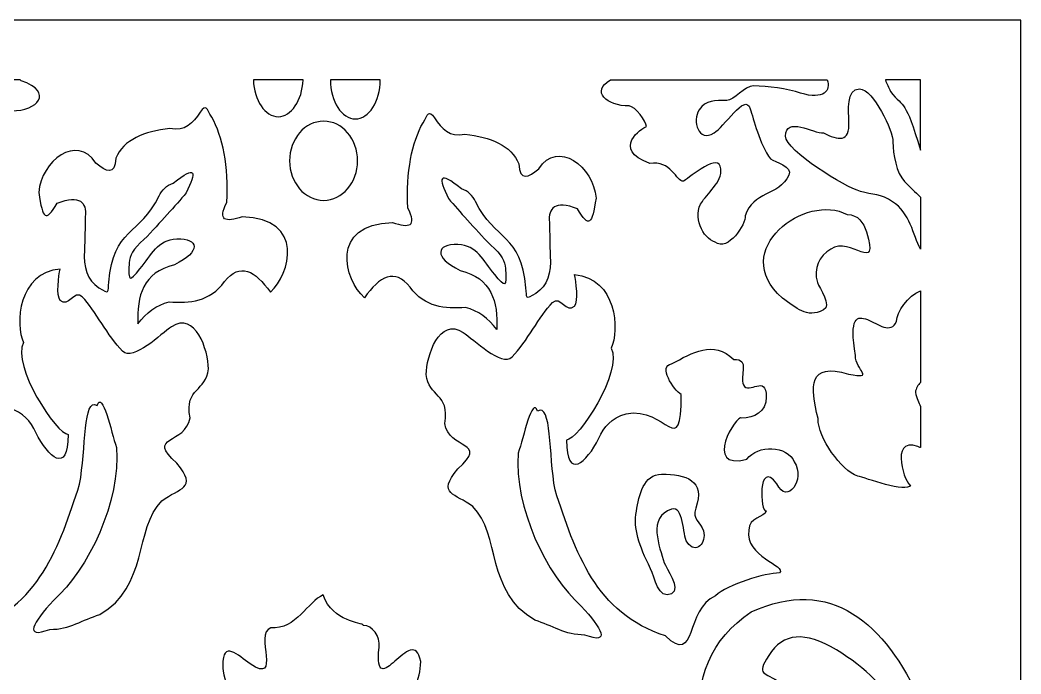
# Model space of a CAD drawing. Header units: centimetres. Extents: x 14.4 to 27, y -9 to -1.5.
# Drawn here: x 23.642 to 27, y -3.675 to -1.481 of the extents above; entities that cross this region are included whole.
import ezdxf

# ---------------------------------------------------------------- set-up
doc = ezdxf.new("R2010")
doc.units = ezdxf.units.CM
doc.header["$MEASUREMENT"] = 0
doc.layers.add('layer 1', color=7, linetype='Continuous')

msp = doc.modelspace()

# ---------------------------------------------------------------- linework, layer by layer
at = {"layer": 'layer 1', "color": 250, "lineweight": 30}
for points, knots in [([(14.66247, -9.00021), (14.66247, -9.00021), (14.39842, -9.00021), (14.39842, -9.00021), (14.39842, -9.00021), (14.39842, -9.00021), (14.39842, -1.48079), (14.39842, -1.48079), (14.39842, -1.48079), (14.39842, -1.48079), (26.99977, -1.48079), (26.99977, -1.48079), (26.99977, -1.48079), (26.99977, -1.48079), (26.99977, -9.00021), (26.99977, -9.00021), (26.99977, -9.00021), (26.99977, -9.00021), (14.66247, -9.00021), (14.66247, -9.00021)], [0, 0, 0, 0, 0.1666667, 0.1666667, 0.1666667, 0.1666667, 0.3333333, 0.3333333, 0.3333333, 0.3333333, 0.5, 0.5, 0.5, 0.5, 0.6666667, 0.6666667, 0.6666667, 0.6666667, 1, 1, 1, 1]), ([(23.64199, -1.68191), (23.64333, -1.68274), (23.64463, -1.68358), (23.6459, -1.68445), (23.6459, -1.68445), (23.75781, -1.72374), (23.69893, -1.7855), (23.61426, -1.7855), (23.61426, -1.7855), (23.59379, -1.7855), (23.55656, -1.8379), (23.55656, -1.85473), (23.55656, -1.85473), (23.57079, -1.85866), (23.67537, -1.92923), (23.54538, -1.97824), (23.54538, -1.97824), (23.47496, -1.96501), (23.45487, -2.04054), (23.43185, -2.03811), (23.43185, -2.03811), (23.42439, -2.03625), (23.32202, -1.94455), (23.30899, -1.98759), (23.30899, -1.98759), (23.2941, -2.0325), (23.34808, -2.07367), (23.36855, -2.10548), (23.36855, -2.10548), (23.40531, -2.156), (23.36654, -2.2296), (23.32574, -2.24208), (23.32574, -2.24208), (23.28227, -2.27593), (23.22104, -2.18024), (23.22522, -2.15413), (23.22522, -2.15413), (23.19917, -2.0718), (23.11354, -2.08864), (23.07818, -2.01753), (23.07818, -2.01753), (23.06514, -1.98946), (23.12472, -1.97262), (23.1396, -1.96327), (23.1396, -1.96327), (23.1787, -1.91311), (23.19545, -1.82803), (23.20848, -1.79485), (23.20848, -1.79485), (23.22459, -1.73688), (23.29781, -1.86224), (23.32947, -1.87532), (23.32947, -1.87532), (23.38159, -1.91087), (23.40392, -1.83415), (23.37972, -1.7986), (23.37972, -1.7986), (23.35739, -1.76492), (23.32574, -1.76679), (23.28666, -1.76679), (23.28666, -1.76679), (23.26245, -1.76679), (23.22709, -1.71813), (23.19731, -1.71813), (23.19731, -1.71813), (23.14891, -1.71813), (23.08376, -1.72749), (23.03909, -1.74246), (23.03909, -1.74246), (22.94869, -1.76971), (22.93025, -1.72118), (22.95865, -1.68191), (22.95865, -1.68191), (22.95865, -1.68191), (23.64199, -1.68191), (23.64199, -1.68191)], [0, 0, 0, 0, 0.05, 0.05, 0.05, 0.05, 0.1, 0.1, 0.1, 0.1, 0.15, 0.15, 0.15, 0.15, 0.2, 0.2, 0.2, 0.2, 0.25, 0.25, 0.25, 0.25, 0.3, 0.3, 0.3, 0.3, 0.35, 0.35, 0.35, 0.35, 0.4, 0.4, 0.4, 0.4, 0.45, 0.45, 0.45, 0.45, 0.5, 0.5, 0.5, 0.5, 0.55, 0.55, 0.55, 0.55, 0.6, 0.6, 0.6, 0.6, 0.65, 0.65, 0.65, 0.65, 0.7, 0.7, 0.7, 0.7, 0.75, 0.75, 0.75, 0.75, 0.8, 0.8, 0.8, 0.8, 0.85, 0.85, 0.85, 0.85, 0.9, 0.9, 0.9, 0.9, 1, 1, 1, 1]), ([(24.59133, -1.68191), (24.58816, -1.75059), (24.5519, -1.80506), (24.50787, -1.80506), (24.50787, -1.80506), (24.46385, -1.80506), (24.42758, -1.75059), (24.42441, -1.68191), (24.42441, -1.68191), (24.42441, -1.68191), (24.59133, -1.68191), (24.59133, -1.68191)], [0, 0, 0, 0, 0.25, 0.25, 0.25, 0.25, 0.5, 0.5, 0.5, 0.5, 1, 1, 1, 1]), ([(24.85022, -1.68191), (24.84947, -1.75412), (24.81219, -1.81266), (24.76655, -1.81266), (24.76655, -1.81266), (24.72091, -1.81266), (24.68361, -1.75412), (24.68288, -1.68191), (24.68288, -1.68191), (24.68288, -1.68191), (24.85022, -1.68191), (24.85022, -1.68191)], [0, 0, 0, 0, 0.25, 0.25, 0.25, 0.25, 0.5, 0.5, 0.5, 0.5, 1, 1, 1, 1]), ([(25.62256, -1.68191), (25.55498, -1.72037), (25.60988, -1.76925), (25.6852, -1.76925), (25.6852, -1.76925), (25.70568, -1.76925), (25.74291, -1.82165), (25.74291, -1.83849), (25.74291, -1.83849), (25.72866, -1.84241), (25.62409, -1.91298), (25.75407, -1.96199), (25.75407, -1.96199), (25.8245, -1.94876), (25.84459, -2.02429), (25.86762, -2.02187), (25.86762, -2.02187), (25.87506, -2.02), (25.97744, -1.92831), (25.99047, -1.97135), (25.99047, -1.97135), (26.00536, -2.01625), (25.95138, -2.05742), (25.9309, -2.08923), (25.9309, -2.08923), (25.89415, -2.13975), (25.93293, -2.21335), (25.97372, -2.22583), (25.97372, -2.22583), (26.01719, -2.25968), (26.07842, -2.16399), (26.07424, -2.13789), (26.07424, -2.13789), (26.10029, -2.05555), (26.18592, -2.07239), (26.22128, -2.00129), (26.22128, -2.00129), (26.23431, -1.97322), (26.17475, -1.95637), (26.15986, -1.94702), (26.15986, -1.94702), (26.12076, -1.89686), (26.10401, -1.81178), (26.09099, -1.77861), (26.09099, -1.77861), (26.07488, -1.72063), (26.00165, -1.84599), (25.97, -1.85907), (25.97, -1.85907), (25.91787, -1.89462), (25.89554, -1.8179), (25.91974, -1.78235), (25.91974, -1.78235), (25.94207, -1.74867), (25.97372, -1.75054), (26.01281, -1.75054), (26.01281, -1.75054), (26.03701, -1.75054), (26.07237, -1.70189), (26.10216, -1.70189), (26.10216, -1.70189), (26.15055, -1.70189), (26.2157, -1.71124), (26.26037, -1.72621), (26.26037, -1.72621), (26.33852, -1.74977), (26.3629, -1.71668), (26.34972, -1.68191), (26.34972, -1.68191), (26.34972, -1.68191), (25.62256, -1.68191), (25.62256, -1.68191)], [0, 0, 0, 0, 0.0526316, 0.0526316, 0.0526316, 0.0526316, 0.1052632, 0.1052632, 0.1052632, 0.1052632, 0.1578947, 0.1578947, 0.1578947, 0.1578947, 0.2105263, 0.2105263, 0.2105263, 0.2105263, 0.2631579, 0.2631579, 0.2631579, 0.2631579, 0.3157895, 0.3157895, 0.3157895, 0.3157895, 0.3684211, 0.3684211, 0.3684211, 0.3684211, 0.4210526, 0.4210526, 0.4210526, 0.4210526, 0.4736842, 0.4736842, 0.4736842, 0.4736842, 0.5263158, 0.5263158, 0.5263158, 0.5263158, 0.5789474, 0.5789474, 0.5789474, 0.5789474, 0.6315789, 0.6315789, 0.6315789, 0.6315789, 0.6842105, 0.6842105, 0.6842105, 0.6842105, 0.7368421, 0.7368421, 0.7368421, 0.7368421, 0.7894737, 0.7894737, 0.7894737, 0.7894737, 0.8421053, 0.8421053, 0.8421053, 0.8421053, 0.8947368, 0.8947368, 0.8947368, 0.8947368, 1, 1, 1, 1]), ([(26.45825, -1.71217), (26.41232, -1.71217), (26.42237, -1.78721), (26.42237, -1.82041), (26.42237, -1.82041), (26.42717, -1.8945), (26.38505, -1.88391), (26.33767, -1.85937), (26.33767, -1.85937), (26.30322, -1.86226), (26.2099, -1.80164), (26.2099, -1.87092), (26.2099, -1.87092), (26.2099, -1.91845), (26.41119, -2.04292), (26.46112, -2.05564), (26.46112, -2.05564), (26.50132, -2.06863), (26.53147, -2.06286), (26.56879, -2.09028), (26.56879, -2.09028), (26.62736, -2.12701), (26.63773, -2.20318), (26.66272, -2.24924), (26.66272, -2.24924), (26.66272, -2.24924), (26.66272, -2.07546), (26.66272, -2.07546), (26.66272, -2.07546), (26.64481, -2.05779), (26.6269, -2.04012), (26.60899, -2.02245), (26.60899, -2.02245), (26.58172, -1.99503), (26.57023, -1.93008), (26.57023, -1.88968), (26.57023, -1.88968), (26.57023, -1.85341), (26.50534, -1.71217), (26.45825, -1.71217)], [0, 0, 0, 0, 0.0909091, 0.0909091, 0.0909091, 0.0909091, 0.1818182, 0.1818182, 0.1818182, 0.1818182, 0.2727273, 0.2727273, 0.2727273, 0.2727273, 0.3636364, 0.3636364, 0.3636364, 0.3636364, 0.4545455, 0.4545455, 0.4545455, 0.4545455, 0.5454545, 0.5454545, 0.5454545, 0.5454545, 0.6363636, 0.6363636, 0.6363636, 0.6363636, 0.7272727, 0.7272727, 0.7272727, 0.7272727, 0.8181818, 0.8181818, 0.8181818, 0.8181818, 1, 1, 1, 1]), ([(26.66272, -1.91775), (26.60855, -1.74118), (26.61094, -1.78198), (26.5617, -1.72006), (26.5617, -1.72006), (26.55622, -1.7072), (26.55045, -1.69454), (26.5447, -1.68191), (26.5447, -1.68191), (26.5447, -1.68191), (26.66272, -1.68191), (26.66272, -1.68191), (26.66272, -1.68191), (26.66272, -1.68191), (26.66272, -1.91775), (26.66272, -1.91775)], [0, 0, 0, 0, 0.2, 0.2, 0.2, 0.2, 0.4, 0.4, 0.4, 0.4, 0.6, 0.6, 0.6, 0.6, 1, 1, 1, 1]), ([(24.28456, -1.80664), (24.32183, -1.87127), (24.34129, -1.97128), (24.33576, -2.0925), (24.33576, -2.0925), (24.30286, -2.1545), (24.33099, -2.16046), (24.38686, -2.14096), (24.38686, -2.14096), (24.59919, -2.14739), (24.54854, -2.33447), (24.48139, -2.39348), (24.48139, -2.39348), (24.43029, -2.32204), (24.37919, -2.29313), (24.32809, -2.35777), (24.32809, -2.35777), (24.27803, -2.42677), (24.21102, -2.43131), (24.14158, -2.42664), (24.14158, -2.42664), (24.09943, -2.43684), (24.06537, -2.4632), (24.03683, -2.50061), (24.03683, -2.50061), (24.03337, -2.40577), (24.05379, -2.32838), (24.15947, -2.30165), (24.15947, -2.30165), (24.25145, -2.25861), (24.24036, -2.21193), (24.16763, -2.21525), (24.16763, -2.21525), (24.10147, -2.21826), (24.08378, -2.26787), (24.04402, -2.31608), (24.04402, -2.31608), (24.0084, -2.35925), (24.00405, -2.36069), (24.00809, -2.29561), (24.00809, -2.29561), (24.0095, -2.27289), (24.0201, -2.2479), (24.05727, -2.21748), (24.05727, -2.21748), (24.11295, -2.15932), (24.16314, -2.1037), (24.19863, -2.06115), (24.19863, -2.06115), (24.23357, -1.98876), (24.23408, -1.96581), (24.15567, -2.02809), (24.15567, -2.02809), (24.13331, -2.03533), (24.1181, -2.05054), (24.10806, -2.07122), (24.10806, -2.07122), (24.04452, -2.20201), (23.95432, -2.17977), (23.93906, -2.36008), (23.93906, -2.36008), (23.93617, -2.3944), (23.94296, -2.40289), (23.90633, -2.37895), (23.90633, -2.37895), (23.86761, -2.35366), (23.85376, -2.31008), (23.85798, -2.25319), (23.85798, -2.25319), (23.85883, -2.21578), (23.85969, -2.17837), (23.86054, -2.14096), (23.86054, -2.14096), (23.86476, -2.09154), (23.84345, -2.06649), (23.766, -2.09505), (23.766, -2.09505), (23.72718, -2.1611), (23.71809, -2.14919), (23.70411, -2.05934), (23.70411, -2.05934), (23.71276, -1.95408), (23.832, -1.86115), (23.89631, -1.96119), (23.89631, -1.96119), (23.93048, -1.98944), (23.96064, -2.00524), (23.96274, -1.94456), (23.96274, -1.94456), (23.98956, -1.88176), (24.05697, -1.85471), (24.14414, -1.84508), (24.14414, -1.84508), (24.19601, -1.8567), (24.2219, -1.82508), (24.24591, -1.79034), (24.24591, -1.79034), (24.26601, -1.76127), (24.26743, -1.77695), (24.28456, -1.80664)], [0, 0, 0, 0, 0.0384615, 0.0384615, 0.0384615, 0.0384615, 0.0769231, 0.0769231, 0.0769231, 0.0769231, 0.1153846, 0.1153846, 0.1153846, 0.1153846, 0.1538462, 0.1538462, 0.1538462, 0.1538462, 0.1923077, 0.1923077, 0.1923077, 0.1923077, 0.2307692, 0.2307692, 0.2307692, 0.2307692, 0.2692308, 0.2692308, 0.2692308, 0.2692308, 0.3076923, 0.3076923, 0.3076923, 0.3076923, 0.3461538, 0.3461538, 0.3461538, 0.3461538, 0.3846154, 0.3846154, 0.3846154, 0.3846154, 0.4230769, 0.4230769, 0.4230769, 0.4230769, 0.4615385, 0.4615385, 0.4615385, 0.4615385, 0.5, 0.5, 0.5, 0.5, 0.5384615, 0.5384615, 0.5384615, 0.5384615, 0.5769231, 0.5769231, 0.5769231, 0.5769231, 0.6153846, 0.6153846, 0.6153846, 0.6153846, 0.6538462, 0.6538462, 0.6538462, 0.6538462, 0.6923077, 0.6923077, 0.6923077, 0.6923077, 0.7307692, 0.7307692, 0.7307692, 0.7307692, 0.7692308, 0.7692308, 0.7692308, 0.7692308, 0.8076923, 0.8076923, 0.8076923, 0.8076923, 0.8461538, 0.8461538, 0.8461538, 0.8461538, 0.8846154, 0.8846154, 0.8846154, 0.8846154, 0.9230769, 0.9230769, 0.9230769, 0.9230769, 1, 1, 1, 1]), ([(24.9936, -1.82563), (24.95633, -1.89026), (24.93686, -1.99026), (24.9424, -2.11149), (24.9424, -2.11149), (24.97529, -2.17349), (24.94717, -2.17945), (24.89129, -2.15995), (24.89129, -2.15995), (24.67897, -2.16638), (24.72961, -2.35346), (24.79676, -2.41247), (24.79676, -2.41247), (24.84786, -2.34103), (24.89897, -2.31212), (24.95005, -2.37676), (24.95005, -2.37676), (25.00012, -2.44576), (25.06713, -2.4503), (25.13657, -2.44563), (25.13657, -2.44563), (25.17872, -2.45583), (25.21279, -2.48218), (25.24132, -2.5196), (25.24132, -2.5196), (25.24479, -2.42476), (25.22436, -2.34737), (25.11869, -2.32064), (25.11869, -2.32064), (25.02671, -2.2776), (25.0378, -2.23092), (25.11052, -2.23424), (25.11052, -2.23424), (25.17667, -2.23725), (25.19438, -2.28686), (25.23413, -2.33507), (25.23413, -2.33507), (25.26975, -2.37824), (25.2741, -2.37968), (25.27006, -2.3146), (25.27006, -2.3146), (25.26865, -2.29188), (25.25806, -2.26689), (25.22089, -2.23647), (25.22089, -2.23647), (25.16521, -2.17831), (25.11502, -2.12269), (25.07953, -2.08014), (25.07953, -2.08014), (25.04458, -2.00775), (25.04407, -1.9848), (25.12248, -2.04708), (25.12248, -2.04708), (25.14484, -2.05432), (25.16005, -2.06953), (25.1701, -2.0902), (25.1701, -2.0902), (25.23364, -2.221), (25.32383, -2.19875), (25.33909, -2.37907), (25.33909, -2.37907), (25.34199, -2.41339), (25.33519, -2.42187), (25.37183, -2.39794), (25.37183, -2.39794), (25.41055, -2.37265), (25.4244, -2.32906), (25.42017, -2.27218), (25.42017, -2.27218), (25.41931, -2.23477), (25.41846, -2.19736), (25.41761, -2.15995), (25.41761, -2.15995), (25.4134, -2.11053), (25.43471, -2.08548), (25.51215, -2.11404), (25.51215, -2.11404), (25.55097, -2.18009), (25.56007, -2.16818), (25.57405, -2.07833), (25.57405, -2.07833), (25.56539, -1.97307), (25.44615, -1.88014), (25.38184, -1.98018), (25.38184, -1.98018), (25.34768, -2.00843), (25.31751, -2.02422), (25.31542, -1.96354), (25.31542, -1.96354), (25.28859, -1.90075), (25.22118, -1.8737), (25.13401, -1.86407), (25.13401, -1.86407), (25.08214, -1.87569), (25.05625, -1.84406), (25.03225, -1.80933), (25.03225, -1.80933), (25.01215, -1.78026), (25.01073, -1.79594), (24.9936, -1.82563)], [0, 0, 0, 0, 0.0384615, 0.0384615, 0.0384615, 0.0384615, 0.0769231, 0.0769231, 0.0769231, 0.0769231, 0.1153846, 0.1153846, 0.1153846, 0.1153846, 0.1538462, 0.1538462, 0.1538462, 0.1538462, 0.1923077, 0.1923077, 0.1923077, 0.1923077, 0.2307692, 0.2307692, 0.2307692, 0.2307692, 0.2692308, 0.2692308, 0.2692308, 0.2692308, 0.3076923, 0.3076923, 0.3076923, 0.3076923, 0.3461538, 0.3461538, 0.3461538, 0.3461538, 0.3846154, 0.3846154, 0.3846154, 0.3846154, 0.4230769, 0.4230769, 0.4230769, 0.4230769, 0.4615385, 0.4615385, 0.4615385, 0.4615385, 0.5, 0.5, 0.5, 0.5, 0.5384615, 0.5384615, 0.5384615, 0.5384615, 0.5769231, 0.5769231, 0.5769231, 0.5769231, 0.6153846, 0.6153846, 0.6153846, 0.6153846, 0.6538462, 0.6538462, 0.6538462, 0.6538462, 0.6923077, 0.6923077, 0.6923077, 0.6923077, 0.7307692, 0.7307692, 0.7307692, 0.7307692, 0.7692308, 0.7692308, 0.7692308, 0.7692308, 0.8076923, 0.8076923, 0.8076923, 0.8076923, 0.8461538, 0.8461538, 0.8461538, 0.8461538, 0.8846154, 0.8846154, 0.8846154, 0.8846154, 0.9230769, 0.9230769, 0.9230769, 0.9230769, 1, 1, 1, 1]), ([(24.54591, -1.95317), (24.54591, -1.87996), (24.59718, -1.82025), (24.66003, -1.82025), (24.66003, -1.82025), (24.72289, -1.82025), (24.77416, -1.87996), (24.77416, -1.95317), (24.77416, -1.95317), (24.77416, -2.02638), (24.72289, -2.08609), (24.66003, -2.08609), (24.66003, -2.08609), (24.59718, -2.08609), (24.54591, -2.02638), (24.54591, -1.95317)], [0, 0, 0, 0, 0.2, 0.2, 0.2, 0.2, 0.4, 0.4, 0.4, 0.4, 0.6, 0.6, 0.6, 0.6, 1, 1, 1, 1]), ([(26.48138, -2.19197), (26.47166, -2.16047), (26.45353, -2.13371), (26.41652, -2.13371), (26.41652, -2.13371), (26.2805, -2.05754), (26.0148, -2.25176), (26.19928, -2.41362), (26.19928, -2.41362), (26.24671, -2.44592), (26.27884, -2.48283), (26.33697, -2.45361), (26.33697, -2.45361), (26.36604, -2.43977), (26.3232, -2.37979), (26.31708, -2.36133), (26.31708, -2.36133), (26.30178, -2.31365), (26.3232, -2.27366), (26.36145, -2.24906), (26.36145, -2.24906), (26.42795, -2.20449), (26.5263, -2.33732), (26.48138, -2.19197)], [0, 0, 0, 0, 0.1428571, 0.1428571, 0.1428571, 0.1428571, 0.2857143, 0.2857143, 0.2857143, 0.2857143, 0.4285714, 0.4285714, 0.4285714, 0.4285714, 0.5714286, 0.5714286, 0.5714286, 0.5714286, 0.7142857, 0.7142857, 0.7142857, 0.7142857, 1, 1, 1, 1]), ([(23.77678, -2.31615), (23.7709, -2.33669), (23.76208, -2.40714), (23.77678, -2.42181), (23.77678, -2.42181), (23.80324, -2.44823), (23.82382, -2.38366), (23.85028, -2.41007), (23.85028, -2.41007), (23.89438, -2.4541), (23.93554, -2.54215), (23.98552, -2.59205), (23.98552, -2.59205), (24.0208, -2.62727), (24.11488, -2.53335), (24.15016, -2.50987), (24.15016, -2.50987), (24.22954, -2.45703), (24.27364, -2.58911), (24.27364, -2.65075), (24.27364, -2.65075), (24.26736, -2.72876), (24.19308, -2.7116), (24.2119, -2.81511), (24.2119, -2.81511), (24.19803, -2.90611), (24.06061, -2.87381), (24.1678, -2.96774), (24.1678, -2.96774), (24.24031, -3.05618), (24.17531, -3.04907), (24.11781, -3.09395), (24.11781, -3.09395), (24.02374, -3.18787), (24.07372, -3.38159), (23.90908, -3.47551), (23.90908, -3.47551), (23.85028, -3.49312), (23.80912, -3.52541), (23.7415, -3.52541), (23.7415, -3.52541), (23.6528, -3.55892), (23.68453, -3.50371), (23.75361, -3.42793), (23.75361, -3.42793), (23.87078, -3.32563), (23.98006, -3.09382), (23.96494, -2.91491), (23.96494, -2.91491), (23.9473, -2.86208), (23.9179, -2.72119), (23.90026, -2.77402), (23.90026, -2.77402), (23.8524, -2.7446), (23.86318, -2.91974), (23.84146, -3.03818), (23.84146, -3.03818), (23.77384, -3.24657), (23.70622, -3.45203), (23.47102, -3.52834), (23.47102, -3.52834), (23.36397, -3.63075), (23.40785, -3.43856), (23.30344, -3.39333), (23.30344, -3.39333), (23.26303, -3.35637), (23.13515, -3.31673), (23.08882, -3.31702), (23.08882, -3.31702), (23.0617, -3.29266), (23.20731, -3.26144), (23.19172, -3.1732), (23.19172, -3.1732), (23.19172, -3.12917), (23.1388, -3.1321), (23.13292, -3.10862), (23.13292, -3.10862), (23.15375, -3.11694), (23.16306, -2.93105), (23.09764, -3.01763), (23.09764, -3.01763), (23.06236, -3.09101), (23.00062, -3.00296), (23.03884, -2.94426), (23.03884, -2.94426), (23.06236, -2.88864), (23.16232, -2.88528), (23.19761, -2.93545), (23.19761, -2.93545), (23.34916, -2.97493), (23.23174, -2.78103), (23.21524, -2.7975), (23.21524, -2.7975), (23.17409, -2.7975), (23.13292, -2.77696), (23.13292, -2.72706), (23.13292, -2.72706), (23.13292, -2.64781), (23.19172, -2.72119), (23.20936, -2.68597), (23.20936, -2.68597), (23.22406, -2.65368), (23.18584, -2.59792), (23.2417, -2.60085), (23.2417, -2.60085), (23.31128, -2.53438), (23.38087, -2.5782), (23.45044, -2.61553), (23.45044, -2.61553), (23.49689, -2.61964), (23.44417, -2.70436), (23.4181, -2.71826), (23.4181, -2.71826), (23.4181, -2.94453), (23.46809, -2.75627), (23.60332, -2.78283), (23.60332, -2.78283), (23.6533, -2.7975), (23.67682, -2.82686), (23.69446, -2.86501), (23.69446, -2.86501), (23.73562, -2.94719), (23.80324, -3.00883), (23.80324, -2.87088), (23.80324, -2.87088), (23.76497, -2.87262), (23.61207, -2.63929), (23.6533, -2.5627), (23.6533, -2.5627), (23.62494, -2.50348), (23.63484, -2.32684), (23.77678, -2.31615)], [0, 0, 0, 0, 0.0294118, 0.0294118, 0.0294118, 0.0294118, 0.0588235, 0.0588235, 0.0588235, 0.0588235, 0.0882353, 0.0882353, 0.0882353, 0.0882353, 0.1176471, 0.1176471, 0.1176471, 0.1176471, 0.1470588, 0.1470588, 0.1470588, 0.1470588, 0.1764706, 0.1764706, 0.1764706, 0.1764706, 0.2058824, 0.2058824, 0.2058824, 0.2058824, 0.2352941, 0.2352941, 0.2352941, 0.2352941, 0.2647059, 0.2647059, 0.2647059, 0.2647059, 0.2941176, 0.2941176, 0.2941176, 0.2941176, 0.3235294, 0.3235294, 0.3235294, 0.3235294, 0.3529412, 0.3529412, 0.3529412, 0.3529412, 0.3823529, 0.3823529, 0.3823529, 0.3823529, 0.4117647, 0.4117647, 0.4117647, 0.4117647, 0.4411765, 0.4411765, 0.4411765, 0.4411765, 0.4705882, 0.4705882, 0.4705882, 0.4705882, 0.5, 0.5, 0.5, 0.5, 0.5294118, 0.5294118, 0.5294118, 0.5294118, 0.5588235, 0.5588235, 0.5588235, 0.5588235, 0.5882353, 0.5882353, 0.5882353, 0.5882353, 0.6176471, 0.6176471, 0.6176471, 0.6176471, 0.6470588, 0.6470588, 0.6470588, 0.6470588, 0.6764706, 0.6764706, 0.6764706, 0.6764706, 0.7058824, 0.7058824, 0.7058824, 0.7058824, 0.7352941, 0.7352941, 0.7352941, 0.7352941, 0.7647059, 0.7647059, 0.7647059, 0.7647059, 0.7941176, 0.7941176, 0.7941176, 0.7941176, 0.8235294, 0.8235294, 0.8235294, 0.8235294, 0.8529412, 0.8529412, 0.8529412, 0.8529412, 0.8823529, 0.8823529, 0.8823529, 0.8823529, 0.9117647, 0.9117647, 0.9117647, 0.9117647, 0.9411765, 0.9411765, 0.9411765, 0.9411765, 1, 1, 1, 1]), ([(25.50137, -2.33514), (25.50726, -2.35568), (25.51607, -2.42612), (25.50137, -2.4408), (25.50137, -2.4408), (25.47492, -2.46722), (25.45433, -2.40264), (25.42787, -2.42906), (25.42787, -2.42906), (25.38378, -2.47309), (25.34262, -2.56114), (25.29264, -2.61104), (25.29264, -2.61104), (25.25736, -2.64626), (25.16328, -2.55233), (25.128, -2.52885), (25.128, -2.52885), (25.04862, -2.47602), (25.00452, -2.6081), (25.00452, -2.66974), (25.00452, -2.66974), (25.01079, -2.74775), (25.08507, -2.73059), (25.06626, -2.8341), (25.06626, -2.8341), (25.08013, -2.9251), (25.21754, -2.8928), (25.11036, -2.98673), (25.11036, -2.98673), (25.03784, -3.07517), (25.10284, -3.06806), (25.16034, -3.11294), (25.16034, -3.11294), (25.25442, -3.20686), (25.20444, -3.40058), (25.36908, -3.4945), (25.36908, -3.4945), (25.42787, -3.51211), (25.46904, -3.54439), (25.53666, -3.54439), (25.53666, -3.54439), (25.62535, -3.5779), (25.59363, -3.5227), (25.52454, -3.44692), (25.52454, -3.44692), (25.40738, -3.34461), (25.2981, -3.11281), (25.31321, -2.9339), (25.31321, -2.9339), (25.33086, -2.88106), (25.36025, -2.74018), (25.3779, -2.79301), (25.3779, -2.79301), (25.42576, -2.76359), (25.41497, -2.93873), (25.43669, -3.05717), (25.43669, -3.05717), (25.50431, -3.26556), (25.57194, -3.47102), (25.80713, -3.54733), (25.80713, -3.54733), (25.91418, -3.64973), (25.8703, -3.45755), (25.97471, -3.41231), (25.97471, -3.41231), (26.01513, -3.37536), (26.14301, -3.33571), (26.18933, -3.336), (26.18933, -3.336), (26.21645, -3.31165), (26.07084, -3.28043), (26.08643, -3.19218), (26.08643, -3.19218), (26.08643, -3.14816), (26.13935, -3.15109), (26.14523, -3.12761), (26.14523, -3.12761), (26.1244, -3.13593), (26.11509, -2.95004), (26.18051, -3.03662), (26.18051, -3.03662), (26.21579, -3.11), (26.27753, -3.02195), (26.23931, -2.96325), (26.23931, -2.96325), (26.21579, -2.90763), (26.11583, -2.90427), (26.08055, -2.95444), (26.08055, -2.95444), (25.929, -2.99392), (26.04641, -2.80002), (26.06291, -2.81649), (26.06291, -2.81649), (26.10407, -2.81649), (26.14523, -2.79595), (26.14523, -2.74605), (26.14523, -2.74605), (26.14523, -2.6668), (26.08643, -2.74018), (26.0688, -2.70496), (26.0688, -2.70496), (26.05409, -2.67267), (26.09231, -2.61691), (26.03645, -2.61984), (26.03645, -2.61984), (25.96687, -2.55336), (25.89729, -2.59719), (25.82772, -2.63452), (25.82772, -2.63452), (25.78126, -2.63863), (25.83399, -2.72335), (25.86005, -2.73725), (25.86005, -2.73725), (25.86005, -2.96352), (25.81007, -2.77526), (25.67484, -2.80182), (25.67484, -2.80182), (25.62486, -2.81649), (25.60134, -2.84584), (25.5837, -2.884), (25.5837, -2.884), (25.54253, -2.96618), (25.47492, -3.02782), (25.47492, -2.88987), (25.47492, -2.88987), (25.51318, -2.89161), (25.66608, -2.65828), (25.62486, -2.58169), (25.62486, -2.58169), (25.65322, -2.52247), (25.64332, -2.34583), (25.50137, -2.33514)], [0, 0, 0, 0, 0.0294118, 0.0294118, 0.0294118, 0.0294118, 0.0588235, 0.0588235, 0.0588235, 0.0588235, 0.0882353, 0.0882353, 0.0882353, 0.0882353, 0.1176471, 0.1176471, 0.1176471, 0.1176471, 0.1470588, 0.1470588, 0.1470588, 0.1470588, 0.1764706, 0.1764706, 0.1764706, 0.1764706, 0.2058824, 0.2058824, 0.2058824, 0.2058824, 0.2352941, 0.2352941, 0.2352941, 0.2352941, 0.2647059, 0.2647059, 0.2647059, 0.2647059, 0.2941176, 0.2941176, 0.2941176, 0.2941176, 0.3235294, 0.3235294, 0.3235294, 0.3235294, 0.3529412, 0.3529412, 0.3529412, 0.3529412, 0.3823529, 0.3823529, 0.3823529, 0.3823529, 0.4117647, 0.4117647, 0.4117647, 0.4117647, 0.4411765, 0.4411765, 0.4411765, 0.4411765, 0.4705882, 0.4705882, 0.4705882, 0.4705882, 0.5, 0.5, 0.5, 0.5, 0.5294118, 0.5294118, 0.5294118, 0.5294118, 0.5588235, 0.5588235, 0.5588235, 0.5588235, 0.5882353, 0.5882353, 0.5882353, 0.5882353, 0.6176471, 0.6176471, 0.6176471, 0.6176471, 0.6470588, 0.6470588, 0.6470588, 0.6470588, 0.6764706, 0.6764706, 0.6764706, 0.6764706, 0.7058824, 0.7058824, 0.7058824, 0.7058824, 0.7352941, 0.7352941, 0.7352941, 0.7352941, 0.7647059, 0.7647059, 0.7647059, 0.7647059, 0.7941176, 0.7941176, 0.7941176, 0.7941176, 0.8235294, 0.8235294, 0.8235294, 0.8235294, 0.8529412, 0.8529412, 0.8529412, 0.8529412, 0.8823529, 0.8823529, 0.8823529, 0.8823529, 0.9117647, 0.9117647, 0.9117647, 0.9117647, 0.9411765, 0.9411765, 0.9411765, 0.9411765, 1, 1, 1, 1]), ([(26.66272, -2.38941), (26.62193, -2.4052), (26.58206, -2.46154), (26.58206, -2.49117), (26.58206, -2.49117), (26.54752, -2.58138), (26.40273, -2.349), (26.44419, -2.60631), (26.44419, -2.60631), (26.44419, -2.6561), (26.51396, -2.68722), (26.4211, -2.66855), (26.4211, -2.66855), (26.2862, -2.62922), (26.29193, -2.7075), (26.31894, -2.81792), (26.31894, -2.81792), (26.31894, -2.88327), (26.39633, -2.99219), (26.45205, -3.01086), (26.45205, -3.01086), (26.47681, -3.01708), (26.61697, -3.06916), (26.62936, -3.04116), (26.62936, -3.04116), (26.61433, -3.04578), (26.55385, -2.87795), (26.65326, -2.91128), (26.65326, -2.91128), (26.65638, -2.91287), (26.65955, -2.9143), (26.66272, -2.91556), (26.66272, -2.91556), (26.66272, -2.91556), (26.66272, -2.77697), (26.66272, -2.77697), (26.66272, -2.77697), (26.65604, -2.76477), (26.65008, -2.74985), (26.6454, -2.73022), (26.6454, -2.73022), (26.64712, -2.71581), (26.65383, -2.70471), (26.66272, -2.69681), (26.66272, -2.69681), (26.66272, -2.69681), (26.66272, -2.38941), (26.66272, -2.38941)], [0, 0, 0, 0, 0.0769231, 0.0769231, 0.0769231, 0.0769231, 0.1538462, 0.1538462, 0.1538462, 0.1538462, 0.2307692, 0.2307692, 0.2307692, 0.2307692, 0.3076923, 0.3076923, 0.3076923, 0.3076923, 0.3846154, 0.3846154, 0.3846154, 0.3846154, 0.4615385, 0.4615385, 0.4615385, 0.4615385, 0.5384615, 0.5384615, 0.5384615, 0.5384615, 0.6153846, 0.6153846, 0.6153846, 0.6153846, 0.6923077, 0.6923077, 0.6923077, 0.6923077, 0.7692308, 0.7692308, 0.7692308, 0.7692308, 0.8461538, 0.8461538, 0.8461538, 0.8461538, 1, 1, 1, 1]), ([(25.70945, -3.12881), (25.69921, -3.18876), (25.71686, -3.24116), (25.75715, -3.32159), (25.75715, -3.32159), (25.77089, -3.35056), (25.78312, -3.4268), (25.8274, -3.40546), (25.8274, -3.40546), (25.86101, -3.38868), (25.80756, -3.31854), (25.80297, -3.30177), (25.80297, -3.30177), (25.78617, -3.2484), (25.74646, -3.14776), (25.8274, -3.12184), (25.8274, -3.12184), (25.86864, -3.10812), (25.86406, -3.20876), (25.87934, -3.23315), (25.87934, -3.23315), (25.90836, -3.27585), (25.94654, -3.23468), (25.93432, -3.19503), (25.93432, -3.19503), (25.92516, -3.16453), (25.89614, -3.15691), (25.90836, -3.11879), (25.90836, -3.11879), (25.94296, -3.02564), (25.87484, -3.00367), (25.79389, -3.0044), (25.79389, -3.0044), (25.73357, -3.00493), (25.71879, -3.07413), (25.70945, -3.12881)], [0, 0, 0, 0, 0.1, 0.1, 0.1, 0.1, 0.2, 0.2, 0.2, 0.2, 0.3, 0.3, 0.3, 0.3, 0.4, 0.4, 0.4, 0.4, 0.5, 0.5, 0.5, 0.5, 0.6, 0.6, 0.6, 0.6, 0.7, 0.7, 0.7, 0.7, 0.8, 0.8, 0.8, 0.8, 1, 1, 1, 1]), ([(26.66272, -3.76751), (26.54475, -3.50484), (26.36232, -3.3443), (26.09427, -3.4665), (26.09427, -3.4665), (25.95996, -3.55862), (25.9022, -3.68896), (25.92856, -3.86128), (25.92856, -3.86128), (25.98316, -4.06498), (26.09992, -4.08252), (26.24492, -4.01544), (26.24492, -4.01544), (26.34598, -3.9182), (26.34972, -3.80759), (26.1932, -3.70371), (26.1932, -3.70371), (26.13778, -3.66691), (26.11034, -3.68146), (26.1536, -3.61281), (26.1536, -3.61281), (26.20164, -3.53658), (26.27483, -3.53028), (26.3805, -3.59433), (26.3805, -3.59433), (26.47719, -3.65336), (26.5579, -3.72399), (26.58928, -3.83044), (26.58928, -3.83044), (26.61698, -3.92448), (26.66671, -4.08714), (26.50855, -3.92144), (26.50855, -3.92144), (26.38867, -3.8375), (26.34797, -3.92761), (26.41797, -4.06471), (26.41797, -4.06471), (26.48842, -4.16197), (26.5683, -4.25773), (26.66272, -4.34012), (26.66272, -4.34012), (26.66272, -4.34012), (26.66272, -3.76751), (26.66272, -3.76751)], [0, 0, 0, 0, 0.0833333, 0.0833333, 0.0833333, 0.0833333, 0.1666667, 0.1666667, 0.1666667, 0.1666667, 0.25, 0.25, 0.25, 0.25, 0.3333333, 0.3333333, 0.3333333, 0.3333333, 0.4166667, 0.4166667, 0.4166667, 0.4166667, 0.5, 0.5, 0.5, 0.5, 0.5833333, 0.5833333, 0.5833333, 0.5833333, 0.6666667, 0.6666667, 0.6666667, 0.6666667, 0.75, 0.75, 0.75, 0.75, 0.8333333, 0.8333333, 0.8333333, 0.8333333, 1, 1, 1, 1]), ([(24.65879, -3.40986), (24.69105, -3.5029), (24.78896, -3.49962), (24.7942, -3.5126), (24.7942, -3.5126), (24.82359, -3.51131), (24.85017, -3.54802), (24.84627, -3.58552), (24.84627, -3.58552), (24.82566, -3.78344), (24.96193, -3.49488), (24.98582, -3.63332), (24.98582, -3.63332), (24.98582, -3.69496), (24.95261, -3.7489), (24.93473, -3.8054), (24.93473, -3.8054), (24.9245, -3.83879), (24.95772, -3.83879), (24.97561, -3.82082), (24.97561, -3.82082), (25.01392, -3.78229), (25.03182, -3.73605), (25.03182, -3.82595), (25.03182, -3.82595), (25.05233, -3.96215), (25.00469, -4.06151), (24.93728, -4.1316), (24.93728, -4.1316), (24.87668, -4.20283), (24.74, -4.24577), (24.72011, -4.36276), (24.72011, -4.36276), (24.63392, -4.52813), (24.6408, -4.46815), (24.59747, -4.37047), (24.59747, -4.37047), (24.54297, -4.30796), (24.49613, -4.2429), (24.44162, -4.1804), (24.44162, -4.1804), (24.4033, -4.1393), (24.29854, -4.10591), (24.29343, -4.034), (24.29343, -4.034), (24.27037, -3.94838), (24.2533, -3.86276), (24.2781, -3.77715), (24.2781, -3.77715), (24.27555, -3.73862), (24.31642, -3.84393), (24.36242, -3.82082), (24.36242, -3.82082), (24.36753, -3.81824), (24.32153, -3.68725), (24.32153, -3.64616), (24.32153, -3.64616), (24.32153, -3.55883), (24.37264, -3.61277), (24.41351, -3.64102), (24.41351, -3.64102), (24.52082, -3.71294), (24.42629, -3.53828), (24.4825, -3.5203), (24.4825, -3.5203), (24.56809, -3.52673), (24.60727, -3.43084), (24.65879, -3.40986)], [0, 0, 0, 0, 0.0555556, 0.0555556, 0.0555556, 0.0555556, 0.1111111, 0.1111111, 0.1111111, 0.1111111, 0.1666667, 0.1666667, 0.1666667, 0.1666667, 0.2222222, 0.2222222, 0.2222222, 0.2222222, 0.2777778, 0.2777778, 0.2777778, 0.2777778, 0.3333333, 0.3333333, 0.3333333, 0.3333333, 0.3888889, 0.3888889, 0.3888889, 0.3888889, 0.4444444, 0.4444444, 0.4444444, 0.4444444, 0.5, 0.5, 0.5, 0.5, 0.5555556, 0.5555556, 0.5555556, 0.5555556, 0.6111111, 0.6111111, 0.6111111, 0.6111111, 0.6666667, 0.6666667, 0.6666667, 0.6666667, 0.7222222, 0.7222222, 0.7222222, 0.7222222, 0.7777778, 0.7777778, 0.7777778, 0.7777778, 0.8333333, 0.8333333, 0.8333333, 0.8333333, 0.8888889, 0.8888889, 0.8888889, 0.8888889, 1, 1, 1, 1])]:
    msp.add_open_spline(points, degree=3, knots=knots, dxfattribs=at)

doc.saveas('drawing.dxf')
